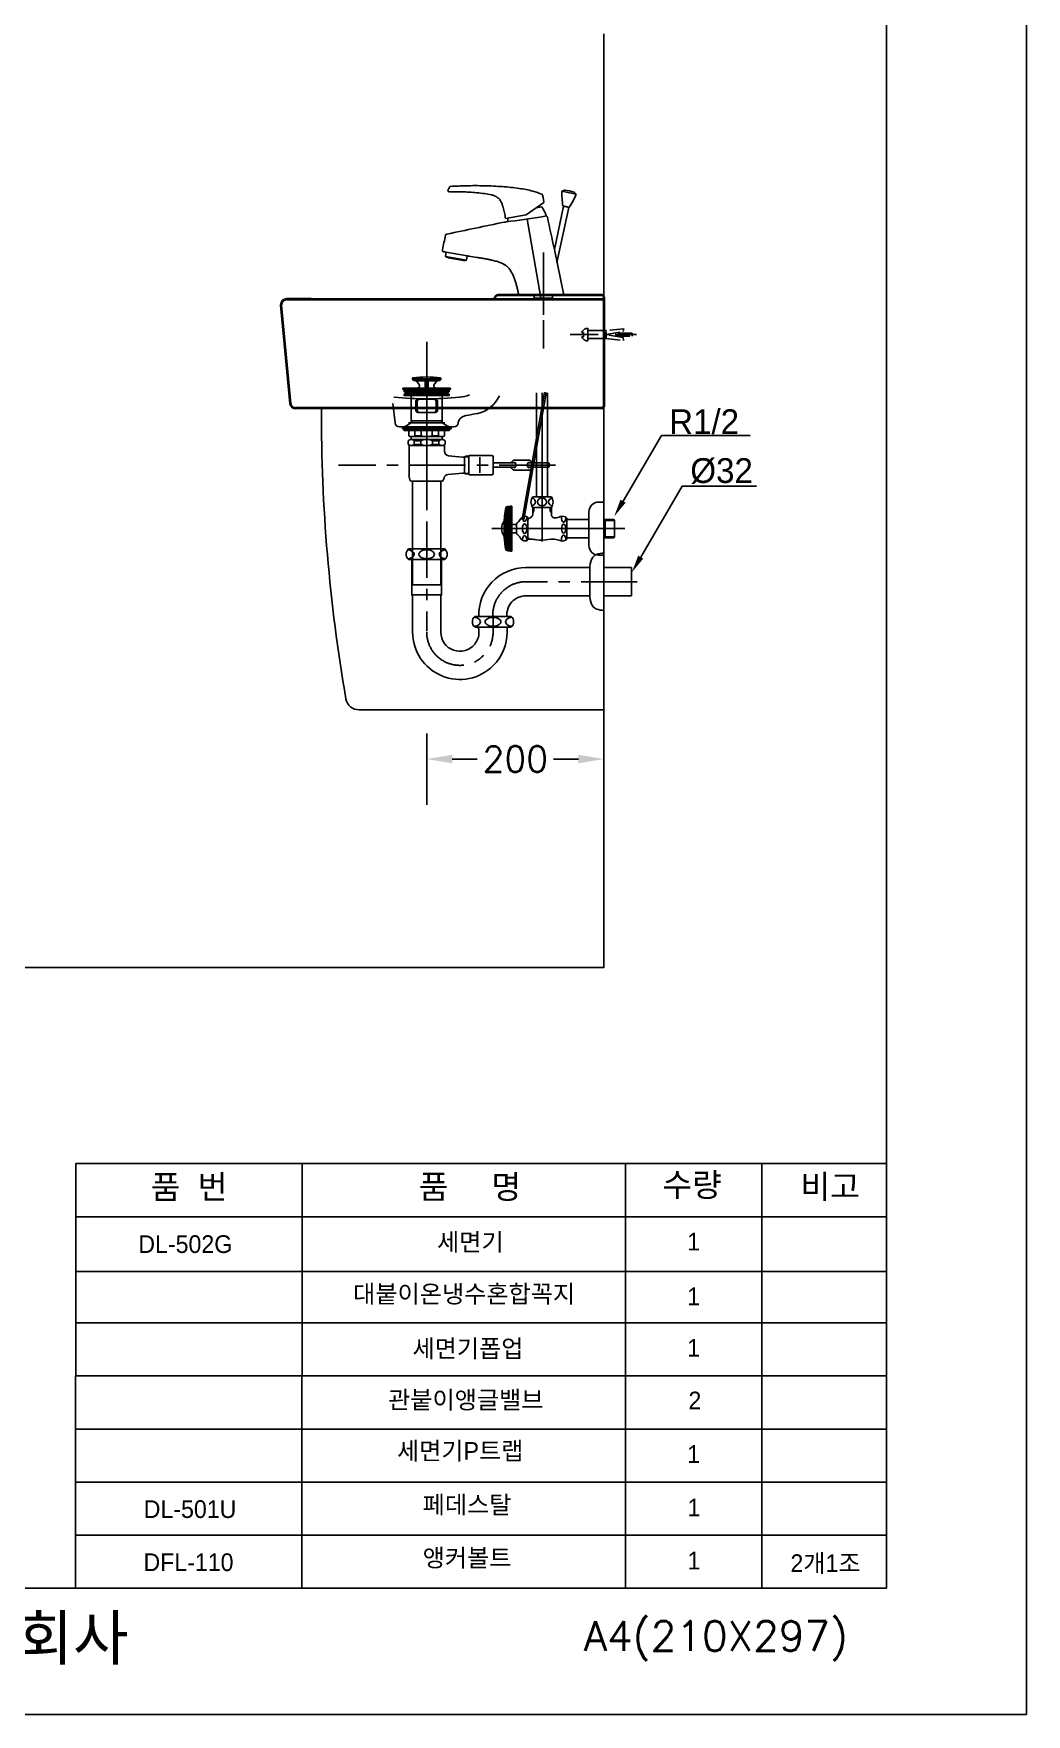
# Model space of a CAD drawing. Extents: x 63777 to 66202, y 58093 to 61523.
# Drawn here: x 65080 to 66202, y 58093 to 59992 of the extents above; entities that cross this region are included whole.
import ezdxf
from ezdxf.lldxf.tags import DXFTag

# ---------------------------------------------------------------- set-up
doc = ezdxf.new("R2010")
doc.units = 0
doc.header["$MEASUREMENT"] = 0
for name, pattern in [('ACAD_ISO09W100', [45, 24, -3, 6, -3, 6, -3]), ('CENTER', [50.8, 31.75, -6.35, 6.35, -6.35]), ('HIDDEN2', [4.7625, 3.175, -1.5875])]:
    doc.linetypes.add(name, pattern=pattern)
doc.layers.get('0').update_dxf_attribs({"linetype": 'CONTINUOUS'})
doc.layers.get('Defpoints').update_dxf_attribs({"linetype": 'CONTINUOUS'})
for name, color, linetype in [('1', 1, 'CONTINUOUS'), ('3', 3, 'CONTINUOUS'), ('4', 3, 'CONTINUOUS'), ('5', 5, 'CONTINUOUS'), ('6', 6, 'CONTINUOUS'), ('7', 7, 'CONTINUOUS'), ('CENTER', 1, 'CONTINUOUS'), ('Dim', 4, 'CONTINUOUS'), ('DWG', 7, 'CONTINUOUS'), ('LINE', 7, 'CONTINUOUS'), ('YA', 7, 'CONTINUOUS'), ('숨은선', 2, 'HIDDEN2'), ('중심선', 1, 'CENTER')]:
    doc.layers.add(name, color=color, linetype=linetype)
for name, color, linetype, lineweight in [('b', 5, 'ACAD_ISO09W100', 20), ('c', 4, 'CONTINUOUS', 30), ('r', 1, 'CENTER2', 5), ('외형선', 4, 'CONTINUOUS', 40)]:
    doc.layers.add(name, color=color, linetype=linetype, lineweight=lineweight)
doc.styles.add('h', font='', dxfattribs={"height": 30})
doc.styles.get("Standard").update_dxf_attribs({"font": 'txt.shx', "bigfont": 'ghs.shx'})
doc.styles.add('스타일1', font='txt.shx', dxfattribs={"bigfont": 'ghs.shx'})
doc.styles.get('h').set_extended_font_data('Haansoft Batang')
tags = doc.linetypes.add('Amconstr', pattern=[9999, 9999, 0]).pattern_tags.tags
tags[6:7] = [DXFTag(74, 4), DXFTag(75, 0), DXFTag(340, '0'), DXFTag(46, 1.0), DXFTag(50, 0.0), DXFTag(44, 0.0), DXFTag(45, 0.0)]
tags[4:5] = [DXFTag(74, 4), DXFTag(75, 0), DXFTag(340, '0'), DXFTag(46, 1.0), DXFTag(50, 0.0), DXFTag(44, 0.0), DXFTag(45, 0.0)]
tags = doc.linetypes.add('CENTER2', pattern=[1.125, 0.75, -0.125, 0.125, -0.125]).pattern_tags.tags
tags[10:11] = [DXFTag(74, 4), DXFTag(75, 0), DXFTag(340, '0'), DXFTag(46, 1.0), DXFTag(50, 0.0), DXFTag(44, 0.0), DXFTag(45, 0.0)]
tags[8:9] = [DXFTag(74, 4), DXFTag(75, 0), DXFTag(340, '0'), DXFTag(46, 1.0), DXFTag(50, 0.0), DXFTag(44, 0.0), DXFTag(45, 0.0)]
tags[6:7] = [DXFTag(74, 4), DXFTag(75, 0), DXFTag(340, '0'), DXFTag(46, 1.0), DXFTag(50, 0.0), DXFTag(44, 0.0), DXFTag(45, 0.0)]
tags[4:5] = [DXFTag(74, 4), DXFTag(75, 0), DXFTag(340, '0'), DXFTag(46, 1.0), DXFTag(50, 0.0), DXFTag(44, 0.0), DXFTag(45, 0.0)]
doc.dimstyles.new('Standard$0', dxfattribs={"dimtxt": 0.18, "dimasz": 0.18, "dimexe": 0.18, "dimexo": 0.0625, "dimgap": 0.09, "dimtad": 0, "dimtih": 1, "dimtoh": 1, "dimdec": 4, "dimzin": 0, "dimdsep": 46, "dimtxsty": 'Standard', "dimcen": 0.09, "dimadec": 0, "dimazin": 0, "dimtfac": 1, "dimtdec": 4, "dimtofl": 0, "dimtmove": 0, "dimatfit": 3, "dimfxl": 0, "dimtolj": 1, "dimtzin": 0, "dimarcsym": 0})

# ---------------------------------------------------------------- blocks, each defined once
blk = doc.blocks.new('*D28')
at = {"layer": 'Defpoints', "color": 0}
for p in [(65724.8, 59172.2), (65524.4, 59110.6), (65724.8, 59110.6)]:
    blk.add_point(p, dxfattribs=at)
at = {"layer": 'Dim', "color": 0, "linetype": 'ByBlock', "lineweight": -2}
for p, q in [((65524.4, 59120.6), (65524.4, 59201)), ((65724.8, 59120.6), (65724.8, 59201)), ((65553.2, 59172.2), (65581.4, 59172.2)), ((65696, 59172.2), (65667.8, 59172.2))]:
    blk.add_line(p, q, dxfattribs=at)
at = {"layer": 'Dim', "color": 0}
for points in [[(65553.2, 59177), (65553.2, 59167.4), (65524.4, 59172.2)], [(65696, 59177), (65696, 59167.4), (65724.8, 59172.2)]]:
    blk.add_solid(points, dxfattribs=at)
at = {"layer": 'Dim', "color": 0, "insert": (65624.6, 59172.2), "char_height": 28.8, "attachment_point": 5}
blk.add_mtext('\\A1;200', dxfattribs=at)

msp = doc.modelspace()

# ---------------------------------------------------------------- linework, layer by layer
at = {"color": 0}
for p, q in [((65723.1, 59696.4), (65724.8, 59696.4)), ((65560.1, 59552.5), (65560, 59552)), ((65555, 59547.6), (65524.4, 59547.6))]:
    msp.add_line(p, q, dxfattribs=at)
at = {"linetype": 'CENTER'}
msp.add_line((65686.5, 59651.9), (65761.7, 59651.9), dxfattribs=at)
at = {"color": 0, "linetype": 'HIDDEN2', "ltscale": 0.25}
msp.add_line((65727.2, 59656.4), (65727.2, 59647.4), dxfattribs=at)
at = {"color": 0, "linetype": 'HIDDEN2', "ltscale": 5}
msp.add_lwpolyline([(65706.4, 59644.8), (65706.4, 59659, 0.316317), (65699.7, 59654.3), (65701.5, 59654.3), (65701.5, 59649.5), (65699.7, 59649.5, 0.316317)], format="xyb", close=True, dxfattribs=at)
at = {"linetype": 'HIDDEN2', "ltscale": 5}
for points in [[(65706.4, 59647.4), (65722.2, 59647.4), (65727.2, 59647.4), (65746.8, 59645.3), (65746.5, 59648.8), (65727.2, 59651.9), (65746.5, 59655.3), (65747.2, 59658.4), (65727.2, 59656.4), (65722.2, 59656.4), (65706.4, 59656.4)], [(65738.3, 59650.1), (65756.8, 59650.1), (65756.8, 59653.7), (65737.5, 59653.7)]]:
    msp.add_lwpolyline(points, dxfattribs=at)
at = {"color": 0}
msp.add_lwpolyline([(65486.2, 59574.2), (65488.7, 59552, 0.380968), (65493.7, 59547.6), (65524.4, 59547.6)], format="xyb", dxfattribs=at)
for centre, radius, start, end in [((65524.4, 59951.8), 372.5, 264.3014, 275.6986), ((65561, 59609.1), 27.9, 270.7648, 294.8338), ((65574.6, 59597.1), 35.1, 282.3932, 335.5133), ((65555, 59552.6), 5.01, 270, 353.4209), ((65569.9, 59550.5), 10, 98.0642, 168.6153), ((65542.7, 59742.1), 183.5, 278.0642, 282.3932)]:
    msp.add_arc(centre, radius, start, end, dxfattribs=at)
at = {"layer": '1', "color": 0}
for p, q in [((65789.8, 59537.8), (65746.4, 59463.6)), ((65890.1, 59537.8), (65789.8, 59537.8)), ((65813.3, 59480.6), (65766.4, 59400.4)), ((65897.2, 59480.6), (65813.3, 59480.6)), ((64223, 58936.7), (65724.8, 58936.7))]:
    msp.add_line(p, q, dxfattribs=at)
for points in [[(65749.3, 59461.9), (65743.5, 59465.3), (65736.3, 59446.3)], [(65769.2, 59398.7), (65763.5, 59402.1), (65756.3, 59383.1)]]:
    msp.add_solid(points, dxfattribs=at)
at = {"layer": '3', "color": 0}
for p, q in [((65497.4, 59591), (65497.4, 59590.4)), ((65497.4, 59590.4), (65524.4, 59590.4)), ((65497.4, 59590.4), (65499.5, 59588.9)), ((65507.1, 59591.4), (65497.8, 59591.4)), ((65499.1, 59588.7), (65499.1, 59587.4)), ((65505.4, 59588.9), (65499.3, 59588.9)), ((65505.4, 59588.9), (65524.4, 59588.9)), ((65524.4, 59591.4), (65507.1, 59591.4)), ((65509.4, 59600), (65508.1, 59602.1)), ((65508.2, 59601.9), (65524.4, 59601.9)), ((65524.4, 59600), (65509.4, 59600)), ((65511.9, 59599.8), (65522.6, 59599.1)), ((65516.1, 59595.1), (65513.4, 59598.9)), ((65514, 59591.4), (65515.4, 59592.2)), ((65524.4, 59600), (65522.6, 59599.1)), ((65522.6, 59599.1), (65522.6, 59591.4)), ((65523.8, 59599.7), (65523.4, 59593.3)), ((65523.4, 59593.3), (65524.4, 59593.3)), ((65523.6, 59591.4), (65523.4, 59593.3)), ((65540.5, 59601.9), (65524.4, 59601.9)), ((65524.4, 59600), (65526.1, 59599.1)), ((65524.4, 59600), (65539.4, 59600)), ((65525.3, 59593.3), (65524.4, 59593.3)), ((65524.4, 59591.4), (65541.7, 59591.4)), ((65551.4, 59590.4), (65524.4, 59590.4)), ((65543.4, 59588.9), (65524.4, 59588.9)), ((65524.9, 59599.7), (65525.3, 59593.3)), ((65525.1, 59591.4), (65525.3, 59593.3)), ((65536.8, 59599.8), (65526.1, 59599.1)), ((65526.1, 59599.1), (65526.1, 59591.4)), ((65532.6, 59595.1), (65535.3, 59598.9)), ((65534.7, 59591.4), (65533.3, 59592.2)), ((65539.4, 59600), (65540.6, 59602.1)), ((65541.7, 59591.4), (65551, 59591.4)), ((65543.4, 59588.9), (65549.5, 59588.9)), ((65551.4, 59590.4), (65549.2, 59588.9)), ((65549.7, 59588.7), (65549.7, 59587.4)), ((65551.4, 59591), (65551.4, 59590.4)), ((65499.1, 59584.4), (65499.1, 59583.1)), ((65524.4, 59582.9), (65499.3, 59582.9)), ((65524.4, 59586.9), (65499.6, 59586.9)), ((65524.4, 59584.9), (65499.6, 59584.9)), ((65506.9, 59552.3), (65506.9, 59582.9)), ((65512, 59566.4), (65512, 59576.4)), ((65513.7, 59566.4), (65513.7, 59576.4)), ((65524.4, 59578.9), (65514.5, 59578.9)), ((65524.4, 59586.9), (65549.2, 59586.9)), ((65524.4, 59584.9), (65549.2, 59584.9)), ((65524.4, 59582.9), (65549.5, 59582.9)), ((65524.4, 59578.9), (65534.2, 59578.9)), ((65535, 59566.4), (65535, 59576.4)), ((65536.7, 59566.4), (65536.7, 59576.4)), ((65541.9, 59552.3), (65541.9, 59582.9)), ((65549.7, 59584.4), (65549.7, 59583.1)), ((65506.9, 59552.3), (65496.9, 59546.3)), ((65507.6, 59554.4), (65506.9, 59555.6)), ((65506.9, 59554.4), (65524.4, 59554.4)), ((65506.9, 59552.3), (65524.4, 59552.3)), ((65507.6, 59552.3), (65507.6, 59554.4)), ((65524.4, 59563.9), (65514.5, 59563.9)), ((65524.4, 59563.9), (65534.2, 59563.9)), ((65541.9, 59554.4), (65524.4, 59554.4)), ((65541.9, 59552.3), (65524.4, 59552.3)), ((65541.2, 59554.4), (65541.9, 59555.6)), ((65541.2, 59552.3), (65541.2, 59554.4)), ((65541.9, 59552.3), (65551.9, 59546.3)), ((65496.9, 59546.3), (65524.4, 59546.3)), ((65496.9, 59545.3), (65496.9, 59546.3)), ((65506.9, 59545.3), (65496.9, 59545.3)), ((65498.7, 59545.3), (65498.7, 59544)), ((65499.2, 59543.5), (65504.2, 59543.5)), ((65503.6, 59527.8), (65503.6, 59531.9)), ((65504.2, 59543.5), (65524.4, 59543.5)), ((65504.2, 59543.5), (65504.2, 59537.3)), ((65505.2, 59536.8), (65504.2, 59537.3)), ((65505.2, 59536.8), (65506.6, 59536.8)), ((65506.6, 59536.8), (65524.4, 59536.8)), ((65541.9, 59545.3), (65506.9, 59545.3)), ((65506.9, 59533.4), (65506.9, 59536.8)), ((65507, 59533.4), (65524.1, 59533.4)), ((65510.4, 59531.9), (65510.4, 59527.8)), ((65510.4, 59531.9), (65517.8, 59531.9)), ((65510.9, 59537.3), (65510.9, 59543.5)), ((65510.9, 59537.3), (65518.3, 59537.3)), ((65517.8, 59531.9), (65517.8, 59527.8)), ((65518.3, 59537.3), (65518.3, 59543.5)), ((65551.9, 59546.3), (65524.4, 59546.3)), ((65544.5, 59543.5), (65524.4, 59543.5)), ((65542.1, 59536.8), (65524.4, 59536.8)), ((65541.7, 59533.4), (65524.6, 59533.4)), ((65530.4, 59537.3), (65530.4, 59543.5)), ((65537.8, 59537.3), (65530.4, 59537.3)), ((65538.3, 59531.9), (65530.9, 59531.9)), ((65530.9, 59531.9), (65530.9, 59527.8)), ((65537.8, 59537.3), (65537.8, 59543.5)), ((65538.3, 59531.9), (65538.3, 59527.8)), ((65541.9, 59545.3), (65551.9, 59545.3)), ((65541.9, 59533.4), (65541.9, 59536.8)), ((65543.5, 59536.8), (65542.1, 59536.8)), ((65543.5, 59536.8), (65544.5, 59537.3)), ((65549.5, 59543.5), (65544.5, 59543.5)), ((65544.5, 59543.5), (65544.5, 59537.3)), ((65545.1, 59527.8), (65545.1, 59531.9)), ((65550, 59545.3), (65550, 59544)), ((65551.9, 59545.3), (65551.9, 59546.3)), ((65504.4, 59492.8), (65504.4, 59525.4)), ((65524.4, 59526.4), (65505.4, 59526.4)), ((65510.4, 59527.8), (65517.8, 59527.8)), ((65541.7, 59526.4), (65524.4, 59526.4)), ((65538.3, 59527.8), (65530.9, 59527.8)), ((65541.2, 59526.4), (65541.7, 59526.4)), ((65541.7, 59526.4), (65542.1, 59526.4)), ((65543.4, 59526.4), (65541.9, 59526.4)), ((65544.4, 59520), (65544.4, 59525.4)), ((65548.8, 59515), (65564.9, 59513.3)), ((65566.9, 59513.6), (65572, 59513.6)), ((65567, 59495.1), (65567, 59513.6)), ((65568.4, 59514.4), (65568.4, 59513.6)), ((65572, 59514.4), (65568.4, 59514.4)), ((65572, 59513.6), (65572, 59514.6)), ((65572, 59494.2), (65572, 59513.6)), ((65572.8, 59515.4), (65598, 59515.4)), ((65584.4, 59495.8), (65584.4, 59513.3)), ((65599.5, 59513.9), (65599.5, 59508.1)), ((65548.2, 59493.6), (65564.9, 59495.4)), ((65567, 59495.1), (65572, 59495.1)), ((65568.4, 59494.4), (65568.4, 59495.2)), ((65572, 59494.4), (65568.4, 59494.4)), ((65598, 59493.4), (65572.8, 59493.4)), ((65618.7, 59506.9), (65599.3, 59506.9)), ((65599.5, 59508.1), (65599.5, 59494.9)), ((65600.1, 59501.9), (65624.7, 59501.9)), ((65624.7, 59506.9), (65618.7, 59506.9)), ((65635.7, 59510.1), (65624.6, 59510.1)), ((65624.6, 59498.6), (65636, 59498.6)), ((65639, 59510.1), (65635.7, 59510.1)), ((65636, 59498.6), (65639, 59498.6)), ((65662.3, 59506.9), (65638.9, 59506.9)), ((65638.9, 59501.9), (65662.3, 59501.9)), ((65662.8, 59506.4), (65662.3, 59506.9)), ((65662.3, 59501.9), (65662.8, 59502.4)), ((65662.8, 59502.4), (65662.8, 59506.4)), ((65506.4, 59486.4), (65524.4, 59486.4)), ((65508.5, 59486.4), (65508.5, 59369.2)), ((65542.4, 59486.4), (65524.4, 59486.4)), ((65540.2, 59369.2), (65540.2, 59486.4)), ((65508.5, 59369.2), (65540.2, 59369.2)), ((65540.2, 59369.2), (65539.5, 59369.2))]:
    msp.add_line(p, q, dxfattribs=at)
for points in [[(65623.3, 59506.9, -0.044238), (65623.6, 59507.2, -0.189273), (65624, 59507.3, -0.189273), (65624.4, 59507.2, -0.101059), (65624.9, 59506.5, -0.059302), (65625.2, 59505.6, -0.045722), (65625.3, 59504.4, -0.045722)], [(65625.3, 59504.4, -0.045722), (65625.2, 59503.2, -0.059302), (65624.9, 59502.3, -0.101059), (65624.4, 59501.6, -0.189273), (65624, 59501.4, -0.189273), (65623.6, 59501.6, -0.044238), (65623.3, 59501.9, -0.059302)], [(65640.3, 59506.9, 0.044238), (65640.1, 59507.2, 0.189273), (65639.6, 59507.3, 0.189273), (65639.2, 59507.2, 0.101059), (65638.7, 59506.5, 0.059302), (65638.4, 59505.6, 0.045722), (65638.3, 59504.4, 0.045722)], [(65638.3, 59504.4, 0.045722), (65638.4, 59503.2, 0.059302), (65638.7, 59502.3, 0.101059), (65639.2, 59501.6, 0.189273), (65639.6, 59501.4, 0.189273), (65640.1, 59501.6, 0.044238), (65640.3, 59501.9, 0.059302)]]:
    msp.add_lwpolyline(points, format="xyb", dxfattribs=at)
for centre, radius, start, end in [((65497.8, 59591), 0.4, 90, 180), ((65499.3, 59588.7), 0.2, 90, 180), ((65509.2, 59601.9), 1.1, 97.3204, 169.4262), ((65524.4, 59484), 120, 90, 97.3204), ((65511.7, 59597.8), 2, 35.2023, 86.2618), ((65514.4, 59593.9), 2, 300, 35.2023), ((65524.4, 59484), 120, 82.6796, 90), ((65534.3, 59593.9), 2, 144.7977, 240), ((65537, 59597.8), 2, 93.7382, 144.7977), ((65539.5, 59601.9), 1.1, 10.5738, 82.6796), ((65549.5, 59588.7), 0.2, 0, 90), ((65551, 59591), 0.4, 0, 90), ((65499.6, 59587.4), 0.5, 180, 270), ((65499.6, 59584.4), 0.5, 90, 180), ((65499.3, 59583.1), 0.2, 180, 270), ((65502.9, 59585.9), 1, 270, 90), ((65514.5, 59576.4), 2.5, 90, 180), ((65516.2, 59576.4), 2.5, 90, 180), ((65532.5, 59576.4), 2.5, 0, 90), ((65534.2, 59576.4), 2.5, 0, 90), ((65545.9, 59585.9), 1, 90, 270), ((65549.2, 59587.4), 0.5, 270, 0), ((65549.2, 59584.4), 0.5, 0, 90), ((65549.5, 59583.1), 0.2, 270, 0), ((65514.5, 59566.4), 2.5, 180, 270), ((65516.2, 59566.4), 2.5, 180, 270), ((65532.5, 59566.4), 2.5, 270, 0), ((65534.2, 59566.4), 2.5, 270, 0), ((65499.2, 59544), 0.5, 180, 270), ((65507, 59528.7), 4.7, 43.9409, 136.0591), ((65507.6, 59546.9), 10.2, 250.5679, 289.4321), ((65523.9, 59519.8), 13.6, 89.0643, 116.6472), ((65524.2, 59566.2), 29.5, 258.5956, 270.3737), ((65524.5, 59566.2), 29.5, 269.6263, 281.4044), ((65524.8, 59519.8), 13.6, 63.3528, 90.9357), ((65541.2, 59546.9), 10.2, 250.5679, 289.4321), ((65541.7, 59528.7), 4.7, 43.9409, 136.0591), ((65549.5, 59544), 0.5, 270, 0), ((65507, 59531.1), 4.7, 223.9409, 316.0591), ((65505.4, 59525.4), 1, 90, 180), ((65523.9, 59540), 13.6, 243.3528, 270.9357), ((65524.8, 59540), 13.6, 269.0643, 296.6472), ((65541.7, 59531.1), 4.7, 223.9409, 316.0591), ((65543.4, 59525.4), 1, 0, 90), ((65549.4, 59520), 5, 180, 263.8845), ((65565.3, 59518.3), 5, 265.3322, 308.1927), ((65572.8, 59514.6), 0.8, 90, 180), ((65598, 59513.9), 1.5, 0, 90), ((65548.8, 59488.7), 5, 96.1155, 165.0405), ((65565.3, 59490.4), 5, 51.8073, 94.6678), ((65572.8, 59494.2), 0.8, 180, 270), ((65598, 59494.9), 1.5, 270, 0), ((65624.6, 59505.1), 5, 90.0143, 159.527), ((65624.6, 59503.6), 5, 200.5016, 270.0143), ((65639, 59505.1), 5, 20.5016, 90.0143), ((65639, 59503.6), 5, 270.0143, 339.527), ((65517.3, 59493.3), 13, 182.42, 212.3), ((65531.4, 59493.3), 13, 327.7, 345.0405)]:
    msp.add_arc(centre, radius, start, end, dxfattribs=at)
at = {"layer": '4', "color": 0}
for p, q in [((65508.1, 59409.6), (65503.8, 59409.6)), ((65508.1, 59409.6), (65503.8, 59409.6)), ((65524.4, 59409.6), (65508.1, 59409.6)), ((65524.4, 59409.6), (65508.1, 59409.6)), ((65524.4, 59409.6), (65540.6, 59409.6)), ((65524.4, 59409.6), (65540.6, 59409.6)), ((65540.6, 59409.6), (65544.9, 59409.6)), ((65540.6, 59409.6), (65544.9, 59409.6)), ((65504.2, 59397.6), (65503.8, 59397.6)), ((65504.2, 59397.6), (65524.4, 59397.6)), ((65507.6, 59397.6), (65507.6, 59357.8)), ((65544.5, 59397.6), (65524.4, 59397.6)), ((65541.2, 59397.6), (65541.2, 59357.8)), ((65544.5, 59397.6), (65544.9, 59397.6)), ((65708.8, 59388.5), (65636.6, 59388.5)), ((65708.8, 59390), (65708.8, 59372.6)), ((65755.9, 59388.5, -9.3), (65724.8, 59388.5, -9.3)), ((65755.9, 59356.8, -9.3), (65755.9, 59388.5, -9.3)), ((65708.8, 59355.2), (65708.8, 59372.6)), ((65507.6, 59357.8), (65524.4, 59357.8)), ((65508.5, 59315.6), (65508.5, 59356.2)), ((65541.2, 59357.8), (65524.4, 59357.8)), ((65540.2, 59333), (65540.2, 59356.2)), ((65708.8, 59356.7), (65636.6, 59356.7)), ((65755.9, 59356.8, -9.3), (65724.8, 59356.8, -9.3)), ((65540.2, 59333), (65540.2, 59315.6)), ((65583, 59333.3), (65578.7, 59333.3)), ((65599.3, 59333.3), (65583, 59333.3)), ((65599.3, 59333.3), (65599.4, 59333.3)), ((65599.4, 59333.3), (65615.7, 59333.3)), ((65599.4, 59333.3), (65599.4, 59333.3)), ((65615.7, 59333.3), (65620, 59333.3)), ((65579.1, 59321.3), (65599.3, 59321.3)), ((65582.6, 59321.3), (65582.6, 59320.6)), ((65583.5, 59315.6), (65583.5, 59319)), ((65619.6, 59321.3), (65599.4, 59321.3)), ((65615.2, 59315.6), (65615.2, 59321.3))]:
    msp.add_line(p, q, dxfattribs=at)
for points in [[(65510.2, 59403.6, 0.155217), (65509.6, 59405.5, 0.106747), (65507.5, 59407.3, 0.073043), (65504.7, 59408.5, 0.028511), (65503, 59408.8, 0.059523)], [(65503, 59398.4, 0.028511), (65504.7, 59398.7, 0.073043), (65507.5, 59399.8, 0.106747), (65509.6, 59401.7, 0.155217), (65510.2, 59403.6, 0.155217)], [(65516.1, 59405.3, 0.32729), (65516.1, 59401.9, 0.106373), (65518.1, 59400.1, 0.071219), (65520.8, 59399, 0.057537), (65524.4, 59398.6, 0.057537)], [(65524.4, 59408.6, 0.057537), (65520.8, 59408.2, 0.071219), (65518.1, 59407.1, 0.106373), (65516.1, 59405.3, 0.159483)], [(65524.4, 59408.6, 0.057537), (65520.8, 59408.2, 0.071219), (65518.1, 59407.1, 0.106373), (65516.1, 59405.3, 0.159483)], [(65524.4, 59408.6, -0.057537), (65527.9, 59408.2, -0.071219), (65530.6, 59407.1, -0.106373), (65532.6, 59405.3, -0.159483)], [(65524.4, 59408.6, -0.057537), (65527.9, 59408.2, -0.071219), (65530.6, 59407.1, -0.106373), (65532.6, 59405.3, -0.159483)], [(65532.6, 59405.3, -0.32729), (65532.6, 59401.9, -0.106373), (65530.6, 59400.1, -0.071219), (65527.9, 59399, -0.057537), (65524.4, 59398.6, -0.057537)], [(65538.6, 59403.6, -0.155217), (65539.1, 59405.5, -0.106747), (65541.2, 59407.3, -0.073043), (65544, 59408.5, -0.028511), (65545.7, 59408.8, -0.059523)], [(65545.7, 59398.4, -0.028511), (65544, 59398.7, -0.073043), (65541.2, 59399.8, -0.106747), (65539.1, 59401.7, -0.155217), (65538.6, 59403.6, -0.155217)], [(65585.1, 59327.3, 0.155217), (65584.5, 59329.2, 0.106747), (65582.4, 59331, 0.073043), (65579.7, 59332.2, 0.028511), (65577.9, 59332.5, 0.059523)], [(65577.9, 59322.1, 0.028511), (65579.7, 59322.4, 0.073043), (65582.4, 59323.5, 0.106747), (65584.5, 59325.4, 0.155217), (65585.1, 59327.3, 0.155217)], [(65591, 59329, 0.32729), (65591, 59325.6, 0.106373), (65593, 59323.8, 0.071219), (65595.7, 59322.7, 0.057537), (65599.3, 59322.3, 0.057537)], [(65599.4, 59332.3, 0.05879), (65595.7, 59331.9, 0.071219), (65593, 59330.8, 0.106373), (65591, 59329, 0.159483)], [(65599.4, 59332.3, -0.05879), (65603, 59331.9, -0.071219), (65605.7, 59330.8, -0.106373), (65607.7, 59329, -0.159483)], [(65607.7, 59329, -0.32729), (65607.7, 59325.6, -0.106373), (65605.7, 59323.8, -0.071219), (65603, 59322.7, -0.057537), (65599.4, 59322.3, -0.057537)], [(65613.6, 59327.3, -0.155217), (65614.2, 59329.2, -0.106747), (65616.3, 59331, -0.073043), (65619.1, 59332.2, -0.028511), (65620.8, 59332.5, -0.059523)], [(65620.8, 59322.1, -0.028511), (65619.1, 59322.4, -0.073043), (65616.3, 59323.5, -0.106747), (65614.2, 59325.4, -0.155217), (65613.6, 59327.3, -0.155217)]]:
    msp.add_lwpolyline(points, format="xyb", dxfattribs=at)
for centre, radius, start, end in [((65509.1, 59403.6), 8, 131.4096, 228.5904), ((65539.6, 59403.6), 8, 311.4096, 48.5904), ((65728.8, 59389.1), 20, 146.2077, 177.4359), ((65720.1, 59394.2), 10, 111.1927, 142.8035), ((65726.3, 59375.1), 30, 92.866, 109.0071), ((65636.6, 59335.1), 53.4, 90, 181.9326), ((65508.6, 59357.8), 1, 180, 238.7026), ((65507.6, 59356.2), 0.925, 0, 58.7026), ((65541.2, 59356.2), 0.925, 121.2974, 180), ((65540.2, 59357.8), 1, 301.2974, 0), ((65636.6, 59335.1), 21.6, 90, 184.7747), ((65728.8, 59356.1), 20, 182.5641, 213.7923), ((65720.1, 59351), 10, 217.1965, 248.8073), ((65726.3, 59370.1), 30, 250.9929, 267.134), ((65584, 59327.3), 8, 131.4096, 228.5904), ((65614.7, 59327.3), 8, 311.4096, 48.5904), ((65561.9, 59315.6), 53.4, 180, 314.9403), ((65561.9, 59315.6), 21.6, 180, 320.796), ((65561.9, 59315.6), 21.6, 320.796, 0), ((65566.5, 59310), 19.2, 28.0637, 33.4561), ((65561.9, 59315.6), 53.4, 314.9403, 0)]:
    msp.add_arc(centre, radius, start, end, dxfattribs=at)
at = {"layer": '5', "color": 0}
msp.add_line((65724.8, 58936.3), (65724.8, 59991.9), dxfattribs=at)
at = {"layer": '6', "color": 0}
for p, q in [((65648.4, 59586), (65648.4, 59468.6)), ((65654.8, 59417.9), (65654.8, 59586.1)), ((65661.1, 59586.2), (65661.1, 59468.6)), ((65613.9, 59456.6), (65613.9, 59432.6)), ((65614.5, 59457.1), (65615.3, 59457.1)), ((65615.3, 59457.1), (65615.8, 59457.6)), ((65615.3, 59457.1), (65615.3, 59432.6)), ((65615.8, 59457.6), (65615.8, 59432.6)), ((65615.8, 59457.6), (65619, 59457.6)), ((65615.8, 59457.2), (65619.3, 59457.2)), ((65615.8, 59456.2), (65619.3, 59456.2)), ((65619.3, 59458.1), (65620.8, 59458.1)), ((65619.3, 59457.9), (65619.3, 59458.1)), ((65619.3, 59457.9), (65619.3, 59432.6)), ((65620.8, 59457.1), (65620.8, 59458.1)), ((65620.8, 59432.6), (65620.8, 59457.1)), ((65661.1, 59468.6), (65644.3, 59468.6)), ((65644.3, 59449.1), (65644.3, 59456.6)), ((65665.3, 59456.6), (65644.3, 59456.6)), ((65645.5, 59452.6), (65645.5, 59456.6)), ((65665.3, 59468.6), (65661.1, 59468.6)), ((65664, 59452.6), (65664, 59456.6)), ((65665.3, 59448.7), (65665.3, 59456.6)), ((65724.8, 59462.6), (65718.8, 59462.6)), ((65724.8, 59402.6), (65724.8, 59462.6)), ((65615.8, 59455.2), (65619.3, 59455.2)), ((65615.8, 59454.2), (65619.3, 59454.2)), ((65615.8, 59453.2), (65619.3, 59453.2)), ((65615.8, 59452.2), (65619.3, 59452.2)), ((65615.8, 59451.2), (65619.3, 59451.2)), ((65615.8, 59450.2), (65619.3, 59450.2)), ((65615.8, 59449.2), (65619.3, 59449.2)), ((65615.8, 59448.2), (65619.3, 59448.2)), ((65615.8, 59447.2), (65619.3, 59447.2)), ((65615.8, 59446.2), (65619.3, 59446.2)), ((65615.8, 59445.2), (65619.3, 59445.2)), ((65615.8, 59444.2), (65619.3, 59444.2)), ((65615.8, 59443.2), (65619.3, 59443.2)), ((65615.8, 59442.2), (65619.3, 59442.2)), ((65615.8, 59441.2), (65619.3, 59441.2)), ((65615.8, 59440.2), (65619.3, 59440.2)), ((65615.8, 59439.2), (65619.3, 59439.2)), ((65615.8, 59438.2), (65619.3, 59438.2)), ((65615.8, 59437.2), (65619.3, 59437.2)), ((65625.9, 59437.3), (65620.8, 59437.3)), ((65625.9, 59438.3), (65625.9, 59437.3)), ((65625.9, 59437.3), (65625.9, 59427.8)), ((65630.8, 59443.9), (65630.2, 59443)), ((65638.9, 59444.6), (65638.9, 59445.3)), ((65638.9, 59420.6), (65638.9, 59444.6)), ((65639.8, 59444.6), (65638.9, 59444.6)), ((65639.8, 59443.8), (65638.9, 59443.8)), ((65639.8, 59443.8), (65641.1, 59444.8)), ((65639.8, 59443.8), (65639.8, 59444.6)), ((65645.5, 59452.6), (65644.3, 59452.6)), ((65645.5, 59452.6), (65644.3, 59450.4)), ((65665.3, 59452.6), (65664, 59452.6)), ((65664, 59452.6), (65665.3, 59450.4)), ((65682.8, 59441.8), (65682.8, 59444.6)), ((65707.8, 59442.8), (65682.8, 59442.8)), ((65682.8, 59441.8), (65682.8, 59423.3)), ((65707.8, 59451.6), (65707.8, 59413.6)), ((65735.8, 59442.8), (65724.8, 59442.8)), ((65724.8, 59442.2), (65724.8, 59423)), ((65726.3, 59441.8), (65725.3, 59442.8)), ((65726.3, 59422.3), (65726.3, 59442.8)), ((65726.3, 59441.8), (65736.8, 59441.8)), ((65736.8, 59441.8), (65735.8, 59442.8)), ((65736.7, 59423.3), (65736.7, 59441.8)), ((65748.3, 59432.6), (65597.9, 59432.6)), ((65613.9, 59408.6), (65613.9, 59432.6)), ((65615.3, 59408.1), (65615.3, 59432.6)), ((65615.8, 59436.2), (65619.3, 59436.2)), ((65615.8, 59435.2), (65619.3, 59435.2)), ((65615.8, 59434.2), (65619.3, 59434.2)), ((65615.8, 59433.2), (65619.3, 59433.2)), ((65615.8, 59407.6), (65615.8, 59432.6)), ((65615.8, 59432), (65619.3, 59432)), ((65615.8, 59431), (65619.3, 59431)), ((65615.8, 59430), (65619.3, 59430)), ((65615.8, 59429), (65619.3, 59429)), ((65615.8, 59428), (65619.3, 59428)), ((65615.8, 59427), (65619.3, 59427)), ((65615.8, 59426), (65619.3, 59426)), ((65615.8, 59425), (65619.3, 59425)), ((65615.8, 59424), (65619.3, 59424)), ((65615.8, 59423), (65619.3, 59423)), ((65615.8, 59422), (65619.3, 59422)), ((65615.8, 59421), (65619.3, 59421)), ((65615.8, 59420), (65619.3, 59420)), ((65615.8, 59419), (65619.3, 59419)), ((65615.8, 59418), (65619.3, 59418)), ((65619.3, 59407.3), (65619.3, 59432.6)), ((65620.8, 59407.1), (65620.8, 59432.6)), ((65625.9, 59427.8), (65620.8, 59427.8)), ((65625.9, 59426.9), (65625.9, 59427.8)), ((65630.8, 59421.3), (65630.2, 59422.2)), ((65639.8, 59421.3), (65638.9, 59421.3)), ((65638.9, 59419.9), (65638.9, 59420.6)), ((65642.5, 59420.6), (65638.9, 59420.6)), ((65639.8, 59420.6), (65639.8, 59421.3)), ((65639.8, 59421.3), (65641.1, 59420.6)), ((65682.8, 59420.6), (65682.8, 59423.3)), ((65707.8, 59422.3), (65682.8, 59422.3)), ((65682.8, 59422.3), (65682.8, 59422.2)), ((65682.8, 59420.6), (65682.8, 59422.2)), ((65735.8, 59422.3), (65724.8, 59422.3)), ((65725.3, 59422.3), (65726.3, 59423.3)), ((65726.3, 59423.3), (65736.8, 59423.3)), ((65735.8, 59422.3), (65736.8, 59423.3)), ((65614.5, 59408.1), (65615.3, 59408.1)), ((65615.3, 59408.1), (65615.8, 59407.6)), ((65615.8, 59417), (65619.3, 59417)), ((65615.8, 59416), (65619.3, 59416)), ((65615.8, 59415), (65619.3, 59415)), ((65615.8, 59414), (65619.3, 59414)), ((65615.8, 59413), (65619.3, 59413)), ((65615.8, 59412), (65619.3, 59412)), ((65615.8, 59411), (65619.3, 59411)), ((65615.8, 59410), (65619.3, 59410)), ((65615.8, 59409), (65619.3, 59409)), ((65615.8, 59408), (65619.3, 59408)), ((65615.8, 59407.6), (65619, 59407.6)), ((65619.3, 59407.1), (65619.3, 59407.3)), ((65619.3, 59407.1), (65620.8, 59407.1)), ((65718.8, 59402.6), (65724.8, 59402.6))]:
    msp.add_line(p, q, dxfattribs=at)
for centre, radius, start, end in [((65756.8, 59432.6), 145, 170.5066, 178.0569), ((65614.5, 59456.4), 0.7, 90, 170.5066), ((65619, 59457.9), 0.3, 270, 0), ((65652.3, 59462.6), 10, 143.1301, 216.8699), ((65657.3, 59462.6), 10, 323.1301, 36.8699), ((65718.8, 59451.6), 11, 90, 180), ((65623, 59432.6), 14, 141.7859, 179.7527), ((65756.8, 59432.6), 145, 178.0569, 189.4934), ((65618.1, 59450), 14, 303.8098, 330), ((65635.4, 59441.2), 5.36, 49.5694, 150), ((65639.8, 59449.1), 4.5, 270, 0), ((65669.3, 59448.7), 4, 180, 277.7117), ((65666.5, 59469.3), 24.8, 277.7117, 290.9661), ((65677.9, 59439.6), 7, 45.4871, 110.9661), ((65623, 59432.7), 14, 180.2473, 218.2141), ((65618.1, 59415.2), 14, 30, 56.1902), ((65635.4, 59424), 5.36, 210, 310.4306), ((65642.5, 59382.6), 38, 80.6952, 90), ((65654.8, 59457.6), 38, 260.6952, 280.7373), ((65666.5, 59395.9), 24.8, 69.0339, 100.7373), ((65677.9, 59425.6), 7, 249.0339, 314.5), ((65614.5, 59408.8), 0.7, 189.4934, 270), ((65619, 59407.3), 0.3, 0, 90), ((65718.8, 59413.6), 11, 180, 270)]:
    msp.add_arc(centre, radius, start, end, dxfattribs=at)
for centre, major_axis, ratio, start_param, end_param in [((65642, 59462.8), (-5.23, 0), 0.866391, 1.800504, 4.443058), ((65667.5, 59462.8), (5.23, 0), 0.866391, 1.824119, 4.49897), ((65635.1, 59446.2), (0, 5.4), 0.478204, 1.649187, 4.692658), ((65679.2, 59445.1), (0, 5.22), 0.46009, 1.292018, 4.793095), ((65635.1, 59419.3), (0, 5.4), 0.478204, 4.6817, 7.825213), ((65679.2, 59420.2), (0, 5.22), 0.46009, 4.613779, 8.15122)]:
    msp.add_ellipse(centre, major_axis=major_axis, ratio=ratio, start_param=start_param, end_param=end_param, dxfattribs=at)
for centre, major_axis, ratio in [((65654.8, 59462.8), (5.23, 0), 0.866391), ((65635.1, 59432.6), (0, -5.4), 0.478204), ((65679.2, 59432.6), (0, -5.22), 0.46009)]:
    msp.add_ellipse(centre, major_axis=major_axis, ratio=ratio, dxfattribs=at)
at = {"layer": '7'}
for p, q in [((65657, 59801.3), (65636.9, 59787.2)), ((65656.1, 59806.4), (65656.5, 59804.5)), ((65680.3, 59815), (65677.3, 59814.1)), ((65693.5, 59810.7), (65677.3, 59814.1)), ((65685.6, 59795.8), (65678.5, 59797.3)), ((65680.3, 59815), (65680.4, 59815)), ((65691.1, 59812.7), (65693.5, 59810.7)), ((65691.1, 59812.7), (65691.1, 59812.7)), ((65636.9, 59787.2), (65613.4, 59783.1)), ((65653.4, 59693.4), (65637.8, 59782.2)), ((65654.3, 59796.3), (65648.3, 59795.2)), ((65654.5, 59785.1), (65659.9, 59786.1)), ((65679, 59796.9), (65668.7, 59748.2)), ((65684.9, 59795.6), (65671.7, 59733.5)), ((65678.9, 59796.9), (65680, 59796.7)), ((65683.9, 59795.8), (65680, 59796.7)), ((65683.9, 59795.8), (65685.1, 59795.6)), ((65447.9, 59227.8), (65725.3, 59227.8))]:
    msp.add_line(p, q, dxfattribs=at)
at = {"layer": '7', "color": 0}
for p, q in [((65546.5, 59745), (65545.7, 59740.1)), ((65570.2, 59740.9), (65546.5, 59745)), ((65570.2, 59740.9), (65569.3, 59735.9)), ((65570.7, 59740.8), (65570.2, 59740.9)), ((65668.7, 59748.2), (65679.3, 59696.4)), ((65569.3, 59735.9), (65545.7, 59740.1)), ((65546.5, 59739.3), (65545.7, 59740.1)), ((65546.5, 59739.3), (65548.3, 59739)), ((65566.5, 59735.8), (65548.3, 59739)), ((65566.1, 59735.7), (65548.6, 59738.8)), ((65566.5, 59735.8), (65568.2, 59735.5)), ((65568.2, 59735.5), (65569.3, 59735.9))]:
    msp.add_line(p, q, dxfattribs=at)
at = {"layer": '7'}
for centre, radius, start, end in [((65551.5, 59817.9), 1.5, 93.6966, 151.3141), ((65549.9, 59814.9), 1.5, 154.2972, 270.8052), ((65653.9, 59809.2), 1.5, 12.9441, 66.1922), ((65747.2, 59810.5), 70, 177.0153, 190.8327), ((65679, 59797.4), 0.5, 190.8327, 258), ((65675.4, 59765.3), 50, 71.7204, 84.2796), ((65628.1, 59835.8), 70, 325.1673, 338.9847), ((65651, 59780.9), 35, 175.6305, 182.5585), ((65654.4, 59795.8), 0.5, 34.0977, 100), ((65625.8, 59776.4), 35, 15.8809, 34.0977), ((65658.8, 59784.4), 2, 12.5419, 57.7542), ((65685.2, 59796.1), 0.5, 258, 325.1673), ((67305.3, 59564.1), 1900, 179.8906, 189.8163), ((65447.9, 59242.8), 15, 189.8163, 270)]:
    msp.add_arc(centre, radius, start, end, dxfattribs=at)
at = {"layer": '7', "color": 0}
for centre, radius, start, end in [((65547.6, 59763.5), 2, 103.7822, 164.229), ((65544.1, 59747.4), 2, 167.6446, 258.9831), ((65548.7, 59739.3), 0.5, 206.8699, 260), ((65566.1, 59736.2), 0.5, 260, 313.1301)]:
    msp.add_arc(centre, radius, start, end, dxfattribs=at)
at = {"layer": '7'}
for points in [[(65550.2, 59818.6), (65548.6, 59815.5)], [(65654.5, 59810.6), (65644.5, 59814), (65628.9, 59817.1), (65610.1, 59819.1), (65589.6, 59820.1), (65569, 59820.1), (65551.4, 59819.4)], [(65550, 59813.4), (65555.1, 59813.4), (65572.4, 59812.9), (65589.7, 59811.2), (65597.6, 59809.9)], [(65597.6, 59809.9), (65599.7, 59809.3), (65601.8, 59808.4), (65603.7, 59807.3), (65605.4, 59805.9), (65606.9, 59804.4), (65608.2, 59802.6), (65609.2, 59800.6), (65609.9, 59798.6)], [(65609.9, 59798.6), (65610.7, 59795.7), (65612.2, 59789.5), (65613.4, 59783.2), (65613.4, 59783.1)], [(65656.1, 59806.4), (65655.8, 59808), (65655.4, 59809.6)], [(65656.9, 59801.5), (65656.8, 59802.3), (65656.6, 59803), (65656.6, 59803.6), (65656.5, 59804.1), (65656.5, 59804.4), (65656.5, 59804.5)], [(65547.2, 59765.5), (65612, 59779)], [(65612, 59779), (65612.3, 59779.1), (65613.1, 59779.1), (65614.4, 59779.2), (65654.5, 59785.1)]]:
    msp.add_spline(points, degree=3, dxfattribs=at)
for points in [[(65657, 59801.3), (65657, 59801.3), (65656.9, 59801.4), (65656.9, 59801.5)], [(65660.8, 59784.8), (65663.4, 59772.6), (65666.1, 59760.4), (65668.7, 59748.2)]]:
    msp.add_open_spline(points, degree=3, dxfattribs=at)
at = {"layer": '7', "color": 0}
msp.add_open_spline([(65542.2, 59747.9), (65543.3, 59753.3), (65544.5, 59758.7), (65545.7, 59764.1)], degree=3, dxfattribs=at)
msp.add_open_spline([(65543.7, 59745.5), (65544.1, 59745.4), (65544.8, 59745.3), (65545.6, 59745.1), (65546, 59745)], degree=3, knots=[0.173317, 0.173317, 0.173317, 0.173317, 1.25795, 2.514058, 2.514058, 2.514058, 2.514058], dxfattribs=at)
for points in [[(65546, 59745), (65546.2, 59745), (65546.5, 59745)], [(65581, 59739.1), (65572.3, 59740.5), (65570.7, 59740.8)], [(65581, 59739.1), (65587.1, 59738.1), (65593.1, 59737.1), (65598.2, 59736)], [(65598.2, 59736), (65594.5, 59736.8), (65590.4, 59737.6), (65585.9, 59738.3), (65581, 59739.1)], [(65598.2, 59736), (65603.3, 59734.7), (65608.1, 59733.1), (65612.2, 59731.1), (65614.6, 59729.4)], [(65614.6, 59729.4), (65613.1, 59730.5), (65610.8, 59731.9), (65608.2, 59733), (65605.7, 59734), (65603.2, 59734.7), (65600.7, 59735.4), (65598.2, 59736)], [(65614.6, 59729.4), (65615.3, 59728.8)], [(65615.3, 59728.8), (65614.6, 59729.4)], [(65615.3, 59728.8), (65618.2, 59725.6), (65620.6, 59721.8), (65622.5, 59717.8), (65624.1, 59713.7), (65625.4, 59709.5), (65626.5, 59705.3), (65627.5, 59701.1), (65628.4, 59696.9)]]:
    msp.add_spline(points, degree=3, dxfattribs=at)
at = {"layer": 'b', "color": 0}
msp.add_line((65524.4, 59557.8), (65524.4, 59557.7), dxfattribs=at)
at = {"layer": 'c', "color": 0}
msp.add_arc((65723.1, 59694.7), 1.67, 0, 90, dxfattribs=at)
at = {"layer": 'CENTER', "color": 0, "linetype": 'CENTER', "ltscale": 2}
for p, q in [((65656.3, 59744.5), (65656.3, 59665.6)), ((65524.4, 59643.8), (65524.4, 59316.6)), ((65669.9, 59504.4), (65424.6, 59504.3)), ((65762.4, 59372.6), (65631.6, 59372.6)), ((65599.4, 59315.6), (65599.4, 59334.3))]:
    msp.add_line(p, q, dxfattribs=at)
for centre, start, end in [((65636.6, 59335.1), 90, 180.654), ((65561.9, 59315.6), 180, 0)]:
    msp.add_arc(centre, 37.5, start, end, dxfattribs=at)
at = {"layer": 'Dim', "color": 0}
for p, q in [((65749.2, 58715), (65749.2, 58235)), ((65903.2, 58715), (65903.2, 58235)), ((65127.7, 58655), (66044.2, 58655)), ((65127.7, 58593.2), (66044.2, 58593.2)), ((65127.7, 58535), (66044.2, 58535)), ((65127.7, 58475), (66044.2, 58475)), ((65127.7, 58415), (66044.2, 58415)), ((65127.7, 58355), (66044.2, 58355))]:
    msp.add_line(p, q, dxfattribs=at)
at = {"layer": 'DWG', "color": 0}
for p, q in [((65681.7, 59696.4), (65621.1, 59696.4)), ((65645.8, 59696.4), (65645.8, 59693.1)), ((65666.8, 59693.1), (65645.8, 59693.1)), ((65666.8, 59696.4), (65666.8, 59693.1)), ((65657.4, 59586.5), (65632.3, 59442.9)), ((65659.3, 59585.7), (65634.3, 59443)), ((65657.4, 59586.5), (65657.7, 59586.5)), ((65657.7, 59586.5), (65657.7, 59586.2)), ((65657.7, 59586.2), (65659.3, 59585.9)), ((65659.3, 59585.9), (65659.2, 59585.7)), ((65659.2, 59585.7), (65659.3, 59585.7))]:
    msp.add_line(p, q, dxfattribs=at)
at = {"layer": 'LINE', "linetype": 'Amconstr'}
for p, q in [((66044.2, 58235), (66044.2, 61403)), ((65055.7, 58235), (65127.7, 58235))]:
    msp.add_line(p, q, dxfattribs=at)
at = {"layer": 'r', "color": 0, "lineweight": -2}
msp.add_line((65524.4, 59462.5), (65524.4, 59570.8), dxfattribs=at)
at = {"layer": 'YA', "color": 7}
for p, q in [((65127.2, 58235), (65127.7, 58715)), ((65127.7, 58715), (66044.2, 58715)), ((65383.2, 58234.7), (65383.7, 58714.7)), ((65127.7, 58295), (66044.2, 58295)), ((65127.7, 58235), (66044.2, 58235))]:
    msp.add_line(p, q, dxfattribs=at)
at = {"layer": 'YA', "color": 0}
msp.add_lwpolyline([(63776.9, 58092.5), (66202.4, 58092.5), (66202.4, 61522.9), (63776.9, 61522.9)], close=True, dxfattribs=at)
at = {"layer": '숨은선', "color": 0}
msp.add_line((65544.8, 59552.3), (65503.9, 59552.3), dxfattribs=at)
at = {"layer": '외형선', "color": 0}
for p, q in [((65359.5, 59685.3), (65370.1, 59574)), ((65393.7, 59691.9), (65366.1, 59691.9)), ((65366.1, 59691.9), (65724.8, 59691.9)), ((65723.1, 59696.4), (65605.5, 59696.4)), ((65724.8, 59694.7), (65724.8, 59570.6)), ((65714.2, 59568.6), (65376.1, 59568.6)), ((65722.8, 59568.6), (65714.2, 59568.6))]:
    msp.add_line(p, q, dxfattribs=at)
for centre, radius, start, end in [((65366.1, 59685.3), 6.55, 90, 180), ((65605.5, 59691.5), 4.91, 90, 176.2172), ((65376.1, 59574.6), 6, 185.4291, 270), ((65722.8, 59570.6), 2, 270, 0)]:
    msp.add_arc(centre, radius, start, end, dxfattribs=at)
at = {"layer": '중심선', "color": 0}
for p, q in [((65656.3, 59718.8), (65656.3, 59632.5)), ((65524.4, 59551.6), (65524.4, 59601.3))]:
    msp.add_line(p, q, dxfattribs=at)

# ---------------------------------------------------------------- texts
at = {"layer": '1', "color": 0, "char_height": 28, "attachment_point": 5, "style": 'h'}
for s, insert in [('R1/2', (65838, 59553.3)), ('%%C32', (65857.8, 59497.7))]:
    msp.add_mtext(s, dxfattribs=dict(at, insert=insert))
at = {"layer": 'Dim', "color": 0, "attachment_point": 1, "style": '스타일1'}
for s, insert, char_height in [('{\\fGulim|b0|i0|c129|p50;품  번}', (65212.5, 58702), 26.746), ('{\\fGulim|b0|i0|c129|p50;품     명}', (65515.5, 58702.2), 26.746), ('{\\fGulim|b0|i0|c129|p50;수량}', (65791, 58704.4), 26.746), ('{\\fGulim|b0|i0|c129|p50;비고}', (65947, 58702.5), 26.746), ('{\\fGulim|b0|i0|c129|p50;1\\P}', (65818.9, 58636.8), 20), ('{\\fGulim|b0|i0|c129|p50;1\\P}', (65818.9, 58575), 20), ('{\\fGulim|b0|i0|c129|p50;1\\P}', (65818.9, 58516.8), 20), ('{\\fGulim|b0|i0|c129|p50;2\\P}', (65820.3, 58457.3), 20), ('{\\fGulim|b0|i0|c129|p50;1\\P}', (65818.9, 58396.8), 20), ('{\\fGulim|b0|i0|c129|p50;1\\P}', (65819.3, 58336.3), 20), ('{\\fGulim|b0|i0|c129|p50;1\\P}', (65819.3, 58276.3), 20)]:
    msp.add_mtext(s, dxfattribs=dict(at, insert=insert, char_height=char_height))
for s, insert, char_height, width in [('{\\fGulim|b0|i0|c129|p50;세면기}', (65536.1, 58636.4), 20, 147), ('{\\fGulim|b0|i0|c129|p50;DL-502G}', (65198.4, 58634), 20, 17), ('{\\fGulim|b0|i0|c129|p50;대붙이온냉수혼합꼭지}', (65441.2, 58577.7), 20, 290), ('{\\fGulim|b0|i0|c129|p50;세면기폽업}', (65508.3, 58516), 20, 315), ('{\\fGulim|b0|i0|c129|p50;관붙이앵글밸브}', (65480.7, 58458), 20, 212), ('{\\fGulim|b0|i0|c129|p50;세면기P트랩}', (65490.8, 58400.3), 20, 212), ('{\\fGulim|b0|i0|c129|p50;DL-501U}', (65204.5, 58334.5), 20, 147), ('{\\fGulim|b0|i0|c129|p50;페데스탈}', (65519.8, 58339.5), 20, 212), ('{\\fGulim|b0|i0|c129|p50;앵커볼트}', (65519.8, 58279.5), 20, 212), ('{\\fGulim|b0|i0|c129|p50;DFL-110}', (65204.2, 58274.5), 20, 147), ('{\\fGulim|b0|i0|c129|p50;2개1조}', (65935.6, 58273.4), 20, 212), ('{\\fGulim|b0|i0|c129|p50;       대림통상주식회사\\P}', (64558.2, 58204.2), 50, 1090)]:
    msp.add_mtext(s, dxfattribs=dict(at, insert=insert, char_height=char_height, width=width))
at = {"layer": 'YA', "color": 7}
msp.add_text('A4(210X297)', height=33.819, dxfattribs=at).set_placement((65702.2, 58164.2))

# ---------------------------------------------------------------- dimensions: what is measured, and where the dimension line sits
at = {"layer": 'Dim', "color": 0}
dim = msp.add_linear_dim(base=(65724.8, 59172.2), p1=(65524.4, 59110.6), p2=(65724.8, 59110.6), dimstyle='Standard$0', override={"dimscale": 160, "dimgap": 0.06, "dimdec": 0, "dimarcsym": 1}, dxfattribs=at)
dim.commit()
dim.dimension.update_dxf_attribs({"geometry": '*D28', "text_midpoint": (65624.6, 59172.2)})

doc.saveas('drawing.dxf')
